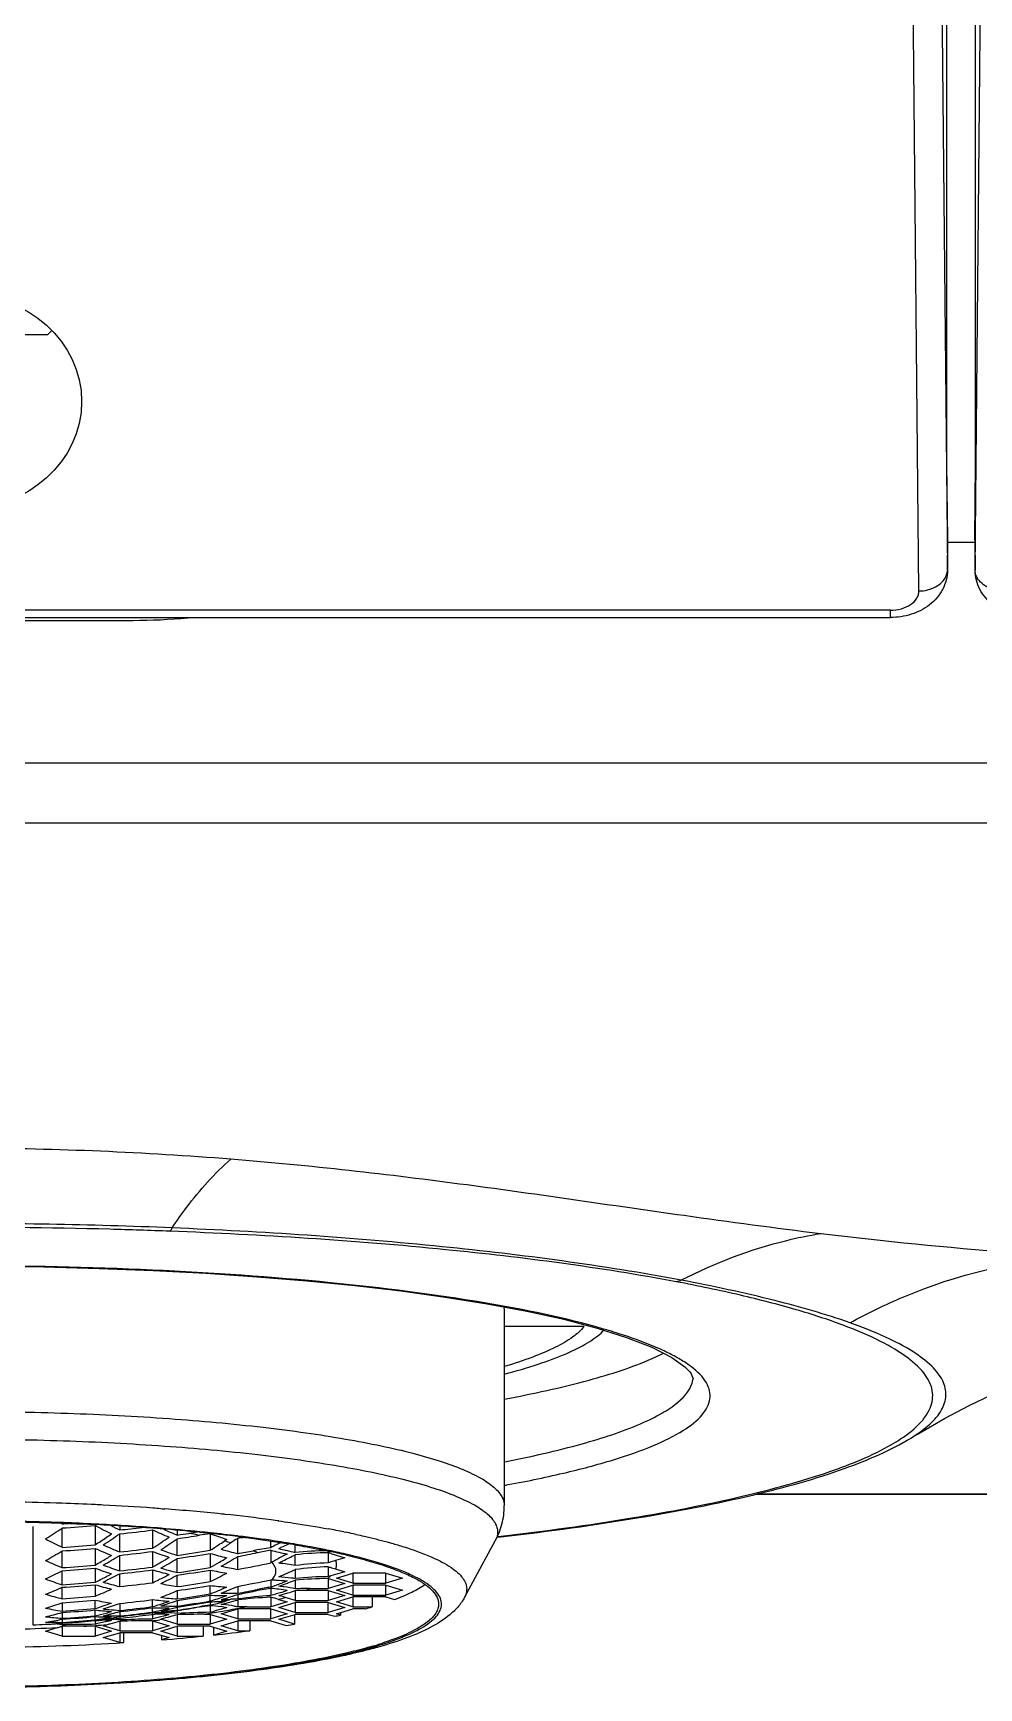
# Model space of a CAD drawing. Header units: millimetres. Extents: x 15137 to 17513, y -10160 to -6800.
# Drawn here: x 16156.84 to 16173.4, y -8841.85 to -8812.88 of the extents above; entities that cross this region are included whole.
import ezdxf

# ---------------------------------------------------------------- set-up
doc = ezdxf.new("R2010")
doc.units = ezdxf.units.MM

msp = doc.modelspace()

# ---------------------------------------------------------------- linework, layer by layer
at = {"linetype": 'Continuous'}
for p, q in [((16172.844, -8820.421), (16172.844, -8790.164)), ((16173.344, -8820.421), (16173.344, -8790.164)), ((16172.618, -8798.034), (16172.853, -8822.277)), ((16173.335, -8822.277), (16173.57, -8798.034)), ((16172.353, -8822.649), (16172.118, -8798.406)), ((16157.094, -8818.164), (16154.094, -8818.164)), ((16157.094, -8818.164), (16157.171, -8818.087)), ((16172.857, -8821.755), (16172.844, -8820.421)), ((16173.331, -8821.755), (16173.344, -8820.421)), ((16172.853, -8822.285), (16172.857, -8821.755)), ((16173.331, -8821.755), (16173.335, -8822.285)), ((16172.857, -8821.793), (16173.331, -8821.793)), ((16172.853, -8822.285), (16172.853, -8822.277)), ((16172.853, -8822.285), (16172.853, -8822.285)), ((16173.335, -8822.285), (16173.335, -8822.277)), ((16173.335, -8822.285), (16173.335, -8822.285)), ((16171.853, -8822.985), (16139.335, -8822.985)), ((16139.335, -8823.114), (16171.853, -8823.114)), ((16152.594, -8823.164), (16158.594, -8823.164)), ((16171.853, -8823.114), (16171.853, -8822.985)), ((16208.344, -8825.664), (16137.846, -8825.664)), ((16056.738, -8826.706), (16219.45, -8826.706)), ((16165.094, -8835.265), (16165.094, -8838.662)), ((16166.491, -8835.525), (16165.094, -8835.525)), ((16168.397, -8836.461), (16168.397, -8836.456)), ((16169.504, -8838.46), (16179.094, -8838.46)), ((16169.526, -8838.455), (16179.094, -8838.455)), ((16159.081, -8838.715), (16159.104, -8838.716)), ((16159.082, -8838.714), (16159.105, -8838.716)), ((16159.105, -8838.716), (16159.152, -8838.719)), ((16156.844, -8840.752), (16156.844, -8839.027)), ((16157.328, -8838.968), (16157.352, -8838.981)), ((16157.352, -8838.981), (16157.352, -8838.969)), ((16157.352, -8839.392), (16157.352, -8839.054)), ((16157.929, -8839.008), (16157.929, -8839.347)), ((16157.93, -8838.994), (16157.956, -8838.995)), ((16158.36, -8839.018), (16158.36, -8839.088)), ((16158.36, -8839.474), (16158.36, -8839.156)), ((16158.937, -8839.088), (16158.937, -8839.406)), ((16159.075, -8839.068), (16159.078, -8839.068)), ((16159.075, -8839.068), (16159.078, -8839.068)), ((16159.368, -8839.093), (16159.368, -8839.178)), ((16159.76, -8839.129), (16159.782, -8839.131)), ((16159.945, -8839.153), (16159.945, -8839.444)), ((16161.149, -8838.931), (16161.19, -8838.936)), ((16162.008, -8839.068), (16162.012, -8839.069)), ((16162.008, -8839.068), (16162.012, -8839.069)), ((16162.285, -8839.122), (16162.308, -8839.126)), ((16157.929, -8839.41), (16157.929, -8839.702)), ((16159.368, -8839.534), (16159.368, -8839.241)), ((16160.427, -8839.503), (16160.427, -8839.236)), ((16160.431, -8839.204), (16160.451, -8839.206)), ((16160.436, -8839.194), (16160.432, -8839.193)), ((16160.436, -8839.194), (16160.432, -8839.193)), ((16161.004, -8839.398), (16161.004, -8839.282)), ((16161.004, -8839.444), (16161.004, -8839.664)), ((16161.426, -8839.336), (16161.416, -8839.334)), ((16161.426, -8839.336), (16161.416, -8839.334)), ((16161.435, -8839.483), (16161.435, -8839.35)), ((16164.396, -8840.269), (16164.935, -8839.279)), ((16164.97, -8839.215), (16165.083, -8839.202)), ((16164.974, -8839.204), (16165.041, -8839.196)), ((16157.352, -8839.747), (16157.352, -8839.455)), ((16158.36, -8839.804), (16158.36, -8839.533)), ((16158.937, -8839.465), (16158.937, -8839.736)), ((16159.368, -8839.835), (16159.368, -8839.588)), ((16159.945, -8839.498), (16159.945, -8839.745)), ((16160.427, -8839.778), (16160.427, -8839.552)), ((16161.435, -8839.712), (16161.435, -8839.523)), ((16162.012, -8839.488), (16162.012, -8839.663)), ((16162.012, -8839.733), (16162.012, -8839.905)), ((16162.054, -8839.5), (16162.301, -8839.575)), ((16162.301, -8839.575), (16162.138, -8839.624)), ((16157.352, -8840.047), (16157.352, -8839.801)), ((16157.929, -8839.756), (16157.929, -8840.002)), ((16158.36, -8840.079), (16158.36, -8839.853)), ((16158.937, -8839.786), (16158.937, -8840.011)), ((16159.368, -8840.08), (16159.368, -8839.879)), ((16159.945, -8839.789), (16159.945, -8839.99)), ((16161.004, -8839.962), (16161.004, -8840.088)), ((16161.293, -8839.98), (16161.196, -8840.017)), ((16161.306, -8840.016), (16161.435, -8839.969)), ((16161.435, -8839.781), (16161.435, -8839.94)), ((16161.435, -8839.969), (16161.435, -8840.119)), ((16162.012, -8839.939), (16162, -8839.939)), ((16162.012, -8839.939), (16162.301, -8840.026)), ((16162.012, -8839.939), (16162.012, -8840.113)), ((16162.301, -8840.026), (16162.012, -8840.113)), ((16162.301, -8839.818), (16162.054, -8839.892)), ((16162.138, -8839.769), (16162.301, -8839.818)), ((16162.154, -8839.931), (16162.443, -8839.845)), ((16162.443, -8840.018), (16162.154, -8839.931)), ((16163.02, -8839.845), (16162.443, -8839.845)), ((16162.443, -8839.845), (16162.443, -8840.018)), ((16162.443, -8840.018), (16163.02, -8840.018)), ((16163.02, -8839.845), (16163.309, -8839.931)), ((16163.02, -8840.018), (16163.02, -8839.845)), ((16163.309, -8839.931), (16163.02, -8840.018)), ((16157.352, -8840.292), (16157.352, -8840.092)), ((16157.929, -8840.047), (16157.929, -8840.247)), ((16157.929, -8840.463), (16157.929, -8840.316)), ((16158.937, -8840.43), (16158.937, -8840.308)), ((16159.368, -8840.149), (16159.368, -8840.296)), ((16159.945, -8840.206), (16159.945, -8840.059)), ((16159.945, -8840.332), (16159.945, -8840.231)), ((16160.17, -8840.301), (16160.138, -8840.311)), ((16160.202, -8840.247), (16160.234, -8840.236)), ((16160.427, -8840.075), (16160.427, -8840.196)), ((16160.427, -8840.216), (16160.427, -8840.297)), ((16160.437, -8840.295), (16160.427, -8840.297)), ((16160.427, -8840.314), (16160.427, -8840.436)), ((16161.004, -8840.112), (16161.004, -8840.238)), ((16161.004, -8840.267), (16161.004, -8840.435)), ((16161.143, -8840.303), (16161.293, -8840.348)), ((16161.146, -8840.238), (16161.306, -8840.19)), ((16161.293, -8840.149), (16161.196, -8840.18)), ((16161.435, -8840.321), (16161.261, -8840.269)), ((16161.435, -8840.15), (16161.435, -8840.321)), ((16162.012, -8840.148), (16161.614, -8840.148)), ((16161.696, -8840.113), (16162.012, -8840.113)), ((16162.012, -8840.148), (16162.301, -8840.235)), ((16162.012, -8840.148), (16162.012, -8840.321)), ((16162.301, -8840.235), (16162.012, -8840.321)), ((16162.154, -8840.14), (16162.443, -8840.053)), ((16162.443, -8840.227), (16162.154, -8840.14)), ((16162.154, -8840.348), (16162.443, -8840.261)), ((16163.02, -8840.053), (16162.443, -8840.053)), ((16162.443, -8840.053), (16162.443, -8840.227)), ((16162.443, -8840.227), (16163.02, -8840.227)), ((16163.02, -8840.261), (16162.443, -8840.261)), ((16162.443, -8840.261), (16162.443, -8840.435)), ((16162.779, -8840.261), (16162.779, -8840.435)), ((16163.02, -8840.053), (16163.309, -8840.14)), ((16163.02, -8840.227), (16163.02, -8840.053)), ((16163.309, -8840.14), (16163.02, -8840.227)), ((16163.02, -8840.261), (16163.169, -8840.306)), ((16164.396, -8840.269), (16164.396, -8840.269)), ((16157.352, -8840.361), (16157.352, -8840.508)), ((16157.352, -8840.533), (16157.352, -8840.635)), ((16157.929, -8840.59), (16157.929, -8840.488)), ((16157.929, -8840.661), (16157.929, -8840.605)), ((16158.36, -8840.375), (16158.36, -8840.497)), ((16158.36, -8840.517), (16158.36, -8840.593)), ((16158.36, -8840.593), (16158.368, -8840.592)), ((16158.36, -8840.604), (16158.36, -8840.633)), ((16158.873, -8840.573), (16158.937, -8840.565)), ((16158.937, -8840.526), (16158.937, -8840.45)), ((16158.937, -8840.526), (16158.954, -8840.522)), ((16158.937, -8840.565), (16158.937, -8840.536)), ((16158.937, -8840.565), (16158.969, -8840.56)), ((16158.937, -8840.567), (16158.937, -8840.646)), ((16159.154, -8840.535), (16159.127, -8840.54)), ((16159.194, -8840.523), (16159.226, -8840.517)), ((16159.226, -8840.517), (16159.194, -8840.52)), ((16159.226, -8840.573), (16159.194, -8840.581)), ((16159.368, -8840.321), (16159.368, -8840.422)), ((16159.368, -8840.437), (16159.368, -8840.492)), ((16159.368, -8840.492), (16159.376, -8840.49)), ((16159.377, -8840.497), (16159.368, -8840.498)), ((16159.368, -8840.498), (16159.368, -8840.55)), ((16159.368, -8840.573), (16159.368, -8840.738)), ((16159.945, -8840.565), (16159.837, -8840.565)), ((16159.945, -8840.347), (16159.945, -8840.404)), ((16159.958, -8840.401), (16159.945, -8840.404)), ((16159.945, -8840.416), (16159.945, -8840.53)), ((16159.945, -8840.565), (16160.234, -8840.651)), ((16159.945, -8840.565), (16159.945, -8840.738)), ((16160.138, -8840.392), (16160.202, -8840.375)), ((16160.138, -8840.557), (16160.427, -8840.47)), ((16160.427, -8840.643), (16160.138, -8840.557)), ((16160.234, -8840.33), (16160.202, -8840.338)), ((16160.202, -8840.375), (16160.266, -8840.358)), ((16161.004, -8840.47), (16160.427, -8840.47)), ((16160.427, -8840.47), (16160.427, -8840.643)), ((16160.584, -8840.435), (16161.004, -8840.435)), ((16161.293, -8840.348), (16161.004, -8840.435)), ((16161.004, -8840.47), (16161.293, -8840.557)), ((16161.004, -8840.643), (16161.004, -8840.47)), ((16161.293, -8840.557), (16161.004, -8840.643)), ((16161.146, -8840.443), (16161.435, -8840.356)), ((16161.435, -8840.53), (16161.146, -8840.443)), ((16161.146, -8840.651), (16161.435, -8840.565)), ((16161.423, -8840.568), (16161.423, -8840.735)), ((16161.435, -8840.321), (16162.012, -8840.321)), ((16162.012, -8840.356), (16161.435, -8840.356)), ((16161.435, -8840.356), (16161.435, -8840.53)), ((16161.435, -8840.53), (16162.012, -8840.53)), ((16162.012, -8840.565), (16161.435, -8840.565)), ((16162.012, -8840.356), (16162.301, -8840.443)), ((16162.012, -8840.53), (16162.012, -8840.356)), ((16162.301, -8840.443), (16162.012, -8840.53)), ((16162.012, -8840.565), (16162.127, -8840.599)), ((16162.443, -8840.435), (16162.154, -8840.348)), ((16162.154, -8840.557), (16162.443, -8840.47)), ((16162.224, -8840.578), (16162.154, -8840.557)), ((16162.224, -8840.535), (16162.224, -8840.578)), ((16162.443, -8840.435), (16162.779, -8840.435)), ((16162.657, -8840.47), (16162.443, -8840.47)), ((16157.063, -8840.86), (16157.272, -8840.797)), ((16157.352, -8840.947), (16157.063, -8840.86)), ((16157.352, -8840.65), (16157.352, -8840.706)), ((16157.352, -8840.706), (16157.356, -8840.705)), ((16157.356, -8840.712), (16157.352, -8840.712)), ((16157.352, -8840.712), (16157.352, -8840.747)), ((16157.352, -8840.721), (16157.416, -8840.716)), ((16157.416, -8840.746), (16157.352, -8840.747)), ((16157.352, -8840.774), (16157.352, -8840.947)), ((16157.929, -8840.773), (16157.729, -8840.773)), ((16157.865, -8840.681), (16157.929, -8840.675)), ((16157.929, -8840.661), (16157.961, -8840.656)), ((16157.929, -8840.667), (16157.929, -8840.74)), ((16157.929, -8840.675), (16157.961, -8840.673)), ((16157.947, -8840.735), (16157.929, -8840.74)), ((16157.929, -8840.773), (16158.218, -8840.86)), ((16157.929, -8840.773), (16157.929, -8840.947)), ((16158.218, -8840.86), (16157.929, -8840.947)), ((16157.961, -8840.673), (16157.993, -8840.67)), ((16158.067, -8840.664), (16158.09, -8840.662)), ((16158.071, -8840.765), (16158.134, -8840.746)), ((16158.36, -8840.852), (16158.071, -8840.765)), ((16158.071, -8840.973), (16158.36, -8840.886)), ((16158.09, -8840.662), (16158.122, -8840.659)), ((16158.122, -8840.692), (16158.106, -8840.696)), ((16158.122, -8840.692), (16158.106, -8840.696)), ((16158.36, -8840.633), (16158.424, -8840.626)), ((16158.36, -8840.637), (16158.36, -8840.663)), ((16158.424, -8840.66), (16158.36, -8840.663)), ((16158.36, -8840.685), (16158.36, -8840.852)), ((16158.36, -8840.852), (16158.937, -8840.852)), ((16158.937, -8840.886), (16158.36, -8840.886)), ((16158.36, -8840.886), (16158.36, -8841.06)), ((16158.429, -8840.886), (16158.429, -8841.06)), ((16158.937, -8840.678), (16158.916, -8840.678)), ((16158.937, -8840.678), (16159.226, -8840.765)), ((16158.937, -8840.678), (16158.937, -8840.852)), ((16159.226, -8840.765), (16158.937, -8840.852)), ((16158.937, -8840.886), (16159.226, -8840.973)), ((16159.102, -8840.658), (16159.061, -8840.663)), ((16159.079, -8840.86), (16159.368, -8840.773)), ((16159.368, -8840.947), (16159.079, -8840.86)), ((16159.368, -8840.738), (16159.102, -8840.658)), ((16159.368, -8840.738), (16159.945, -8840.738)), ((16159.945, -8840.773), (16159.368, -8840.773)), ((16159.368, -8840.773), (16159.368, -8840.947)), ((16159.823, -8840.773), (16159.823, -8840.947)), ((16160.234, -8840.651), (16159.945, -8840.738)), ((16159.945, -8840.773), (16160.234, -8840.86)), ((16160.011, -8840.927), (16160.011, -8840.793)), ((16160.234, -8840.86), (16160.011, -8840.927)), ((16160.138, -8840.765), (16160.427, -8840.678)), ((16160.427, -8840.852), (16160.138, -8840.765)), ((16160.427, -8840.643), (16161.004, -8840.643)), ((16161.004, -8840.678), (16160.427, -8840.678)), ((16160.427, -8840.678), (16160.427, -8840.852)), ((16160.427, -8840.852), (16160.638, -8840.852)), ((16160.638, -8840.678), (16160.638, -8840.852)), ((16161.004, -8840.678), (16161.273, -8840.759)), ((16161.423, -8840.735), (16161.146, -8840.651)), ((16157.352, -8840.947), (16157.929, -8840.947)), ((16158.36, -8841.06), (16158.071, -8840.973)), ((16158.36, -8841.06), (16158.429, -8841.06)), ((16159.095, -8841.013), (16159.095, -8840.934)), ((16159.226, -8840.973), (16159.095, -8841.013)), ((16159.368, -8840.947), (16159.823, -8840.947)), ((16162.905, -8841.133), (16162.904, -8841.133)), ((16162.324, -8841.244), (16162.319, -8841.245)), ((16162.324, -8841.244), (16162.319, -8841.245))]:
    msp.add_line(p, q, dxfattribs=at)
for points in [[(16155.594, -8834.469), (16156.042, -8834.47), (16157.03, -8834.483), (16158.001, -8834.508), (16158.947, -8834.545), (16159.867, -8834.594), (16160.764, -8834.654), (16161.635, -8834.726), (16162.474, -8834.81), (16163.285, -8834.904), (16164.061, -8835.011), (16164.795, -8835.129), (16165.488, -8835.258), (16166.133, -8835.4), (16166.718, -8835.553), (16167.235, -8835.716), (16167.676, -8835.889), (16168.025, -8836.067), (16168.257, -8836.233), (16168.341, -8836.32)], [(16172.218, -8837.477), (16172.337, -8837.403), (16172.798, -8837.138), (16173.23, -8836.91), (16173.625, -8836.721), (16173.982, -8836.563), (16174.311, -8836.43), (16174.611, -8836.319), (16174.877, -8836.228), (16175.112, -8836.154), (16175.313, -8836.096), (16175.478, -8836.053), (16175.602, -8836.023), (16175.681, -8836.005), (16175.714, -8835.998), (16175.714, -8835.998)], [(16168.341, -8836.32), (16168.367, -8836.354), (16168.398, -8836.44), (16168.397, -8836.456)]]:
    msp.add_lwpolyline(points, dxfattribs=at)
for centre, radius, start, end in [((16172.581, -8822.275), 0.272, 357.9047, 359.5488), ((16173.608, -8822.275), 0.273, 180.4511, 182.0938), ((16158.594, -8813.164), 10, 270, 275.4883), ((16155.601, -8923.355), 89.631, 87.64996, 90.39971), ((16166.172, -8834.949), 0.925, 314.0911, 316.1206), ((16163.732, -8846.277), 11.147, 73.2295, 73.8479), ((16163.951, -8845.552), 10.39, 72.7461, 73.2279), ((16155.597, -8888.868), 50.278, 87.9979, 89.9103), ((16155.692, -8885.777), 47.186, 87.2814, 87.9829), ((16155.769, -8884.099), 45.506, 87.1006, 87.2774), ((16155.88, -8881.965), 43.369, 85.9504, 87.1052), ((16156.098, -8878.732), 40.128, 85.7355, 85.9347), ((16156.376, -8875.163), 36.549, 84.0869, 85.6454), ((16156.772, -8871.15), 32.517, 83.9354, 84.0511), ((16157.086, -8868.258), 29.608, 82.3817, 83.9489), ((16151.141, -8830.039), 10.947, 302.7499, 304.5651), ((16155.594, -8813.072), 25.969, 273.8811, 274.137), ((16155.594, -8813.106), 26.007, 273.8753, 275.1512), ((16162.167, -8831.04), 9.025, 241.995, 244.0516), ((16155.938, -8878.921), 39.986, 85.6571, 87.1432), ((16155.888, -8879.474), 40.532, 85.6804, 87.0748), ((16151.996, -8830.122), 10.969, 303.3607, 304.5576), ((16152.116, -8830.123), 10.981, 302.8423, 304.6539), ((16162.331, -8831.012), 8.999, 242.7019, 243.817), ((16155.595, -8813.173), 26.062, 276.09, 276.9474), ((16155.595, -8813.207), 26.096, 276.082, 277.3584), ((16162.393, -8831.518), 8.322, 245.4645, 247.6312), ((16156.151, -8875.786), 36.835, 85.4472, 85.6567), ((16156.147, -8876.101), 37.159, 85.4724, 85.6481), ((16156.338, -8873.476), 34.517, 84.311, 85.4474), ((16156.403, -8873.008), 34.055, 84.3393, 85.4909), ((16162.537, -8831.439), 8.362, 245.9326, 246.9343), ((16162.477, -8831.58), 8.209, 246.9349, 247.7462), ((16155.597, -8813.294), 26.157, 278.2902, 278.7438), ((16161.234, -8849.945), 10.924, 97.9585, 98.748), ((16157.779, -8849.032), 10.046, 78.6586, 79.7144), ((16161.291, -8848.726), 9.667, 98.0001, 99.1434), ((16156.667, -8870.314), 31.348, 83.9918, 84.3345), ((16156.666, -8870.084), 31.109, 83.946, 84.2517), ((16163.325, -8829.821), 9.925, 250.0938, 251.8566), ((16156.846, -8868.394), 29.409, 83.365, 83.9464), ((16156.965, -8867.551), 28.569, 83.0312, 84.0068), ((16157.643, -8863.942), 25.256, 82.0203, 82.3373), ((16159.053, -8855.223), 16.423, 78.6476, 79.6173), ((16159.446, -8853.246), 14.407, 77.9799, 78.5439), ((16159.629, -8852.384), 13.526, 77.7558, 77.9747), ((16161.344, -8831.172), 9.138, 242.0648, 244.0948), ((16155.594, -8813.275), 26.177, 273.8501, 275.1177), ((16155.594, -8813.308), 26.206, 273.8458, 275.112), ((16152.132, -8830.327), 10.723, 302.7312, 303.3599), ((16161.355, -8831.805), 8.341, 245.7527, 247.9098), ((16161.566, -8831.673), 8.433, 245.5233, 247.6606), ((16155.595, -8813.376), 26.243, 276.0476, 277.3167), ((16153.035, -8830.266), 10.88, 302.8508, 304.6795), ((16153.191, -8830.248), 10.911, 302.6645, 304.4841), ((16161.81, -8832.116), 7.81, 249.536, 250.8743), ((16155.597, -8813.329), 26.185, 278.2809, 279.1368), ((16155.597, -8813.5), 26.306, 278.2424, 279.5152), ((16154.162, -8830.434), 10.707, 302.6963, 303.6139), ((16154.032, -8830.238), 10.942, 303.6129, 304.2523), ((16154.286, -8830.373), 10.778, 302.8869, 303.9492), ((16162.196, -8832.477), 7.245, 253.5008, 255.8679), ((16161.709, -8841.513), 2.699, 123.1378, 124.2557), ((16158.713, -8844.878), 5.788, 75.0819, 75.2155), ((16158.853, -8844.363), 5.254, 73.9579, 75.1032), ((16157.064, -8866.496), 27.499, 82.9678, 83.3601), ((16161.828, -8841.575), 2.727, 120.9315, 123.9671), ((16161.462, -8846.523), 7.36, 97.1003, 98.0844), ((16161.85, -8845.287), 5.949, 98.1785, 101.1654), ((16161.908, -8845.147), 5.774, 99.0091, 101.3249), ((16162.473, -8842.122), 3.094, 116.0968, 118.3411), ((16162.353, -8841.88), 2.824, 114.4649, 116.083), ((16166.577, -8817.485), 22.591, 256.0894, 256.4227), ((16174.312, -8785.409), 55.586, 256.434, 256.6047), ((16158.215, -8858.306), 19.228, 80.5531, 80.816), ((16158.236, -8858.382), 19.312, 80.5221, 80.912), ((16158.312, -8857.725), 18.639, 80.3855, 80.5526), ((16159.28, -8852.731), 13.565, 78.1524, 78.3396), ((16164.583, -8839.087), 0.401, 331.4533, 333.6048), ((16152.164, -8830.901), 10.004, 299.3228, 301.2374), ((16160.523, -8831.928), 8.438, 245.7961, 247.9278), ((16155.594, -8813.478), 26.328, 273.828, 275.0883), ((16153.127, -8831.15), 9.808, 299.3159, 300.0354), ((16153.018, -8830.961), 10.026, 300.0359, 301.2424), ((16153.144, -8830.969), 10.028, 299.4339, 301.3461), ((16160.825, -8832.36), 7.841, 249.4403, 251.6774), ((16155.595, -8813.41), 26.268, 276.0419, 277.3098), ((16155.595, -8813.581), 26.368, 276.0189, 277.2819), ((16161.661, -8832.215), 7.745, 249.4106, 251.6756), ((16154.054, -8831.088), 9.932, 299.4496, 301.3808), ((16154.214, -8831.069), 9.957, 299.2531, 301.1755), ((16161.759, -8832.261), 7.656, 250.8757, 251.8002), ((16155.597, -8813.534), 26.325, 278.2362, 279.508), ((16161.973, -8832.588), 7.201, 253.6444, 256.0242), ((16155.16, -8831.213), 9.782, 299.2877, 300.3713), ((16155.036, -8831.002), 10.027, 300.3704, 301.2231), ((16155.227, -8831.042), 9.973, 299.4992, 301.4234), ((16161.591, -8833.007), 6.87, 257.7929, 260.2455), ((16155.599, -8813.608), 26.341, 280.5595, 281.1612), ((16155.6, -8813.643), 26.355, 280.5534, 281.3231), ((16155.6, -8813.816), 26.407, 280.532, 281.8089), ((16159.968, -8841.149), 1.848, 64.1453, 66.7357), ((16163.873, -8844.647), 5.75, 118.6839, 119.7022), ((16163.329, -8843.642), 4.607, 116.2296, 118.7475), ((16162.001, -8844.811), 5.358, 90.1587, 96.0693), ((16162.042, -8844.772), 5.284, 90.3209, 96.5958), ((16162.149, -8844.747), 5.085, 91.5406, 98.0724), ((16162.149, -8844.816), 5.085, 91.5406, 98.0724), ((16158.341, -8851.808), 12.855, 73.2123, 73.4067), ((16159.322, -8852.349), 13.169, 77.9916, 78.1811), ((16161.658, -8839.898), 0.561, 45.1601, 46.7099), ((16159.435, -8851.822), 12.63, 77.5901, 77.9931), ((16159.396, -8852.181), 13.003, 77.7565, 78.1539), ((16159.532, -8851.379), 12.176, 77.4739, 77.5883), ((16159.65, -8851.019), 11.813, 76.9506, 77.7662), ((16159.661, -8850.802), 11.584, 76.7601, 77.4767), ((16153.082, -8831.679), 9.176, 295.7178, 297.736), ((16159.785, -8832.589), 7.845, 249.6975, 251.93), ((16155.594, -8813.513), 26.347, 273.8252, 275.0845), ((16155.594, -8813.684), 26.422, 273.8144, 275.0702), ((16160.626, -8832.476), 7.763, 249.676, 251.932), ((16154.018, -8831.881), 9.015, 295.7178, 296.627), ((16153.922, -8831.691), 9.227, 296.6279, 297.7469), ((16154.066, -8831.73), 9.188, 295.8416, 297.8594), ((16160.156, -8832.951), 7.351, 253.5214, 255.8545), ((16155.595, -8813.615), 26.384, 276.0154, 277.2777), ((16155.595, -8813.787), 26.436, 276.0033, 277.2631), ((16161.001, -8832.813), 7.272, 253.5159, 255.8744), ((16155.013, -8831.913), 9, 295.856, 296.6276), ((16154.917, -8831.722), 9.213, 296.6295, 297.8887), ((16161.146, -8832.71), 7.343, 253.6507, 254.6913), ((16155.133, -8831.807), 9.116, 295.6504, 297.6809), ((16160.527, -8833.265), 6.913, 257.9139, 260.3505), ((16161.113, -8832.831), 7.217, 254.6907, 256.0065), ((16155.597, -8813.706), 26.4, 278.2129, 279.4811), ((16155.597, -8813.74), 26.41, 278.2097, 279.4774), ((16155.597, -8813.913), 26.437, 278.2012, 279.4675), ((16161.375, -8833.103), 6.837, 257.9359, 260.399), ((16156.041, -8831.87), 9.01, 295.6823, 297.7374), ((16155.6, -8814.113), 26.407, 280.532, 281.8089), ((16154.455, -8822.187), 19.062, 290.0945, 290.7098), ((16152.286, -8815.051), 26.545, 289.4974, 289.8636), ((16162.042, -8845.189), 5.284, 90.3205, 96.5954), ((16162.001, -8845.296), 5.357, 90.0088, 96.0699), ((16165.756, -8852.237), 12.888, 106.6939, 106.888), ((16153.905, -8832.369), 8.457, 291.9261, 294.0507), ((16159.119, -8833.154), 7.353, 253.7694, 256.0991), ((16155.594, -8813.718), 26.432, 273.8129, 275.0682), ((16155.594, -8813.891), 26.459, 273.809, 275.063), ((16155.594, -8813.961), 26.459, 273.809, 275.063), ((16159.967, -8833.049), 7.288, 253.7644, 256.1148), ((16154.8, -8832.473), 8.38, 291.9289, 294.0732), ((16159.269, -8833.593), 6.856, 258.7354, 261.1856), ((16155.595, -8814.084), 26.436, 276.0033, 277.2631), ((16159.701, -8833.783), 6.569, 263.3265, 265.8556), ((16156.089, -8832.554), 8.273, 291.1912, 293.3518), ((16159.874, -8833.737), 6.578, 263.0634, 265.5905), ((16155.597, -8813.982), 26.437, 278.2012, 279.4675), ((16155.597, -8814.157), 26.41, 278.2097, 279.4774), ((16155.597, -8814.192), 26.4, 278.2129, 279.4811), ((16160.73, -8833.563), 6.544, 263.1118, 265.6517), ((16157, -8832.617), 8.141, 291.2082, 292.6687), ((16160.205, -8833.858), 6.378, 267.6669, 270.2608), ((16157.722, -8833.119), 7.548, 287.1351, 289.1852), ((16157.191, -8832.547), 8.194, 291.0811, 293.2609), ((16156.932, -8832.453), 8.318, 292.6662, 293.386), ((16160.367, -8833.832), 6.364, 267.9326, 270.532), ((16159.854, -8834.003), 6.314, 272.5794, 273.2534), ((16157.953, -8833.158), 7.479, 287.2424, 287.8624), ((16158.802, -8835.068), 5.445, 284.7763, 286.0237), ((16159.855, -8834.029), 6.288, 273.2505, 274.0961), ((16157.913, -8833.034), 7.609, 287.8648, 289.2902), ((16157.048, -8828.268), 12.511, 284.9058, 285.6679), ((16160.421, -8841.927), 1.63, 89.8185, 94.106), ((16155.6, -8814.287), 26.355, 280.5534, 281.3231), ((16155.599, -8814.321), 26.341, 280.5595, 281.1612), ((16161.312, -8847.602), 7.342, 92.4028, 96.9248), ((16161.428, -8847.318), 7.092, 93.43, 98.0307), ((16161.85, -8846.001), 5.949, 98.179, 101.1659), ((16159.936, -8838.395), 1.926, 293.3168, 295.8029), ((16161.908, -8845.791), 5.774, 99.0085, 101.3243), ((16160.87, -8842.267), 2.159, 78.7136, 86.4433), ((16160.62, -8842.04), 1.814, 73.2449, 77.7749), ((16159.594, -8834.677), 5.835, 285.3923, 286.6001), ((16160.924, -8842.432), 2.369, 82.3004, 84.6306), ((16160.718, -8842.07), 1.881, 76.498, 76.8578), ((16160.714, -8842.088), 1.9, 73.2557, 76.4917), ((16160.94, -8842.32), 2.256, 77.3334, 82.3139), ((16161.697, -8846.028), 5.915, 90.0034, 92.5405), ((16161.614, -8846.215), 6.067, 90.0021, 91.696), ((16160.635, -8837.707), 2.629, 291.8562, 293.8067), ((16154.764, -8833.056), 7.751, 287.26, 289.509), ((16158.412, -8833.688), 6.902, 258.7291, 261.1629), ((16155.425, -8833.541), 7.253, 283.0521, 285.4049), ((16157.852, -8834.045), 6.608, 263.1454, 265.6605), ((16155.594, -8814.135), 26.432, 273.8129, 275.0682), ((16155.594, -8814.17), 26.422, 273.8144, 275.0702), ((16155.594, -8814.346), 26.347, 273.8252, 275.0845), ((16155.594, -8814.381), 26.328, 273.828, 275.0883), ((16155.659, -8833.155), 7.653, 287.254, 288.7692), ((16158.719, -8833.9), 6.635, 263.161, 264.2763), ((16156.314, -8833.611), 7.163, 283.03, 284.6151), ((16158.187, -8834.179), 6.431, 267.707, 269.4231), ((16158.713, -8833.965), 6.57, 264.2759, 265.6792), ((16155.822, -8833.118), 7.688, 287.014, 289.2781), ((16158.845, -8833.882), 6.633, 263.2995, 264.1363), ((16156.504, -8833.672), 7.093, 282.7648, 283.563), ((16158.313, -8834.155), 6.439, 267.8489, 268.7065), ((16155.612, -8833.014), 7.801, 288.7669, 289.5149), ((16156.284, -8833.495), 7.283, 284.613, 285.3969), ((16158.839, -8833.946), 6.568, 264.135, 265.8197), ((16156.49, -8833.612), 7.154, 283.5626, 284.0507), ((16158.312, -8834.193), 6.401, 268.7058, 270.4277), ((16157.084, -8833.921), 6.803, 279.1608, 280.8069), ((16156.47, -8833.535), 7.234, 284.0519, 285.1427), ((16155.595, -8814.259), 26.384, 276.0154, 277.2777), ((16155.595, -8814.294), 26.368, 276.0189, 277.2819), ((16155.595, -8814.506), 26.243, 276.0476, 277.3167), ((16155.595, -8814.471), 26.268, 276.0596, 277.3098), ((16155.595, -8814.685), 26.095, 276.2238, 277.2166), ((16156.721, -8833.183), 7.579, 287.0078, 288.5358), ((16159.174, -8834.054), 6.4, 267.8778, 270.4627), ((16158.659, -8834.217), 6.325, 272.5237, 274.2714), ((16161.019, -8848.359), 7.989, 103.6749, 105.1015), ((16157.373, -8833.607), 7.094, 282.8805, 284.3428), ((16157.976, -8833.951), 6.684, 278.5479, 279.3827), ((16159.052, -8841.796), 1.234, 92.3688, 93.8531), ((16159.052, -8841.803), 1.242, 89.4118, 92.3668), ((16159.052, -8841.816), 1.255, 86.4748, 89.4102), ((16157.968, -8833.903), 6.733, 279.3823, 279.9362), ((16156.85, -8833.182), 7.57, 287.1317, 288.3775), ((16159.347, -8833.992), 6.43, 267.6113, 268.4702), ((16157.509, -8833.633), 7.054, 282.8674, 283.6703), ((16158.831, -8834.185), 6.33, 272.2499, 273.1231), ((16159.21, -8841.786), 1.246, 93.0793, 96.0241), ((16161.262, -8848.131), 7.791, 105.0398, 106.2662), ((16156.988, -8825.831), 14.863, 278.1473, 278.2752), ((16159.051, -8841.84), 1.279, 83.5755, 86.4716), ((16156.674, -8833.044), 7.725, 288.5334, 289.2877), ((16157.345, -8833.499), 7.205, 284.3412, 285.1325), ((16158.66, -8834.227), 6.315, 274.2718, 274.855), ((16157.961, -8833.863), 6.773, 279.9362, 280.4878), ((16161.651, -8850.93), 10.636, 103.3569, 103.7117), ((16159.21, -8841.79), 1.25, 91.6121, 93.0794), ((16158.093, -8833.871), 6.748, 279.0429, 280.892), ((16159.21, -8841.819), 1.279, 82.9062, 91.5628), ((16159.346, -8834.031), 6.39, 268.4694, 270.1942), ((16157.481, -8833.519), 7.171, 283.6726, 285.2608), ((16158.832, -8834.197), 6.317, 273.123, 274.8716), ((16159.048, -8841.865), 1.304, 82.1513, 83.5796), ((16156.803, -8833.043), 7.717, 288.3769, 289.4123), ((16161.946, -8850.669), 10.42, 104.3228, 105.051), ((16155.597, -8814.368), 26.325, 278.2362, 279.508), ((16155.597, -8814.403), 26.306, 278.2424, 279.5152), ((16160.093, -8853.448), 12.919, 90.6538, 93.2161), ((16159.845, -8854.03), 13.466, 90.0374, 92.0314), ((16155.597, -8814.58), 26.185, 278.2982, 279.1368), ((16155.597, -8814.614), 26.157, 278.3094, 278.7438), ((16161.168, -8850.809), 10.464, 96.7091, 98.7679), ((16157.731, -8830.33), 10.303, 280.2989, 281.3283), ((16161.291, -8849.976), 9.667, 97.9992, 99.1425), ((16159.691, -8834.045), 6.307, 272.3082, 273.7942), ((16159.936, -8841.818), 1.401, 81.948, 89.6304), ((16157.603, -8830.638), 10.043, 283.5647, 283.865), ((16157.827, -8831.544), 9.11, 283.8593, 284.6918), ((16159.692, -8834.056), 6.297, 273.7945, 274.5383), ((16159.929, -8841.877), 1.461, 77.9282, 81.9695), ((16157.991, -8832.171), 8.461, 284.6973, 285.1474), ((16160.061, -8841.826), 1.437, 85.6373, 86.9279), ((16160.314, -8841.892), 1.564, 92.9288, 94.5367), ((16159.549, -8828.78), 12.097, 282.3064, 282.7766), ((16160.603, -8833.008), 7.739, 285.3907, 286.3315), ((16155.615, -8804.569), 36.266, 270.1597, 272.6175), ((16155.594, -8814.717), 26.064, 272.7489, 273.2318), ((16156.032, -8833.926), 6.853, 278.6575, 281.1075), ((16157.321, -8834.284), 6.421, 267.7008, 270.2772), ((16156.601, -8834.266), 6.49, 274.0821, 274.6496), ((16156.801, -8834.408), 6.336, 272.3704, 272.9521), ((16156.596, -8834.203), 6.553, 274.652, 276.6253), ((16156.802, -8834.415), 6.33, 272.9521, 273.5082), ((16156.802, -8834.421), 6.323, 273.5082, 274.4077), ((16157.104, -8842.094), 1.369, 82.2622, 83.6147), ((16156.802, -8834.426), 6.318, 274.4078, 274.9905), ((16157.102, -8842.108), 1.384, 80.92, 82.262), ((16157.099, -8842.125), 1.4, 79.5889, 80.9199), ((16157.748, -8902.891), 62.118, 90.01692, 90.36504), ((16155.594, -8814.559), 26.206, 273.8541, 275.112), ((16155.594, -8814.594), 26.177, 273.8593, 275.1177), ((16155.594, -8814.773), 26.007, 274.017, 275.0094), ((16158.519, -8905.394), 64.657, 90.52265, 90.97726), ((16155.895, -8810.036), 30.792, 273.4159, 274.1705), ((16157.669, -8834.336), 6.336, 272.359, 273.744), ((16158.957, -8844.532), 3.93, 103.2285, 104.8839), ((16156.914, -8833.956), 6.781, 278.8857, 280.2597), ((16157.477, -8834.214), 6.477, 274.5747, 275.2305), ((16159.024, -8844.816), 4.221, 102.5691, 103.2398), ((16157.099, -8834.009), 6.715, 278.3286, 279.1589), ((16157.795, -8834.322), 6.336, 272.5009, 273.3734), ((16157.669, -8834.345), 6.327, 273.7443, 274.1043), ((16158.07, -8841.918), 1.254, 86.189, 87.6618), ((16156.899, -8833.875), 6.863, 280.2587, 281.0765), ((16158.186, -8834.217), 6.393, 269.4241, 270.2855), ((16157.471, -8834.152), 6.539, 275.7123, 276.5609), ((16157.669, -8834.35), 6.323, 274.1042, 274.9777), ((16159.077, -8845.054), 4.465, 101.929, 102.3492), ((16158.069, -8841.938), 1.274, 83.2699, 86.1844), ((16159.112, -8845.217), 4.632, 101.5251, 101.929), ((16157.795, -8834.33), 6.329, 273.3735, 273.9556), ((16158.203, -8841.888), 1.235, 87.1971, 91.1872), ((16159.148, -8845.397), 4.815, 101.1374, 101.525), ((16155.594, -8814.717), 26.064, 275.7782, 275.7866), ((16157.796, -8834.336), 6.323, 273.9555, 275.1205), ((16158.202, -8841.913), 1.26, 84.258, 87.1966), ((16158.2, -8841.934), 1.282, 82.8088, 84.2615), ((16158.937, -8865.039), 24.361, 90.0508, 91.3573), ((16159.359, -8865.018), 24.375, 90.9908, 92.1977), ((16156.486, -8816.851), 23.951, 275.8227, 276.1733), ((16158.688, -8842.035), 1.437, 73.2486, 74.2053), ((16157.02, -8813.256), 27.832, 276.1691, 277.4693), ((16158.228, -8821.854), 19.149, 279.1518, 279.6039), ((16156.36, -8806.859), 34.263, 274.5785, 275.7999), ((16160.69, -8833.872), 7.564, 285.5368, 286.9729), ((16160.872, -8834.619), 6.779, 286.3359, 287.1577), ((16161.074, -8835.269), 6.098, 287.1495, 288.0314), ((16160.961, -8834.775), 6.62, 287.0072, 287.3204), ((16159.701, -8829.972), 11.587, 282.7231, 283.0002), ((16159.802, -8830.411), 11.137, 283.0001, 283.2846)]:
    msp.add_arc(centre, radius, start, end, dxfattribs=at)
msp.add_ellipse((16155.594, -8819.334), major_axis=(2.1, 0), ratio=0.900404, dxfattribs=at)
for points, knots in [([(16172.853, -8822.285), (16172.852, -8822.344), (16172.837, -8822.462), (16172.751, -8822.682), (16172.55, -8822.913), (16172.221, -8823.078), (16171.976, -8823.114), (16171.853, -8823.114)], [0, 0, 0, 0, 0.122947, 0.245806, 0.49113, 0.742023, 1, 1, 1, 1]), ([(16172.826, -8822.396), (16172.83, -8822.387), (16172.844, -8822.351), (16172.852, -8822.313), (16172.853, -8822.285)], [0, 0, 0, 0, 0.255384, 1, 1, 1, 1]), ([(16174.335, -8823.114), (16174.212, -8823.114), (16173.967, -8823.078), (16173.638, -8822.913), (16173.437, -8822.682), (16173.351, -8822.462), (16173.336, -8822.344), (16173.335, -8822.285)], [0, 0, 0, 0, 0.258013, 0.508896, 0.754181, 0.877037, 1, 1, 1, 1]), ([(16173.36, -8822.392), (16173.357, -8822.383), (16173.343, -8822.349), (16173.336, -8822.312), (16173.335, -8822.285)], [0, 0, 0, 0, 0.255065, 1, 1, 1, 1]), ([(16172.353, -8822.649), (16172.404, -8822.649), (16172.505, -8822.637), (16172.643, -8822.586), (16172.756, -8822.505), (16172.808, -8822.433), (16172.826, -8822.396)], [0, 0, 0, 0, 0.273152, 0.535283, 0.778278, 1, 1, 1, 1]), ([(16173.835, -8822.649), (16173.783, -8822.649), (16173.682, -8822.636), (16173.543, -8822.585), (16173.43, -8822.503), (16173.377, -8822.43), (16173.36, -8822.392)], [0, 0, 0, 0, 0.273471, 0.535786, 0.77863, 1, 1, 1, 1]), ([(16171.853, -8822.985), (16171.917, -8822.985), (16172.042, -8822.97), (16172.206, -8822.9), (16172.306, -8822.805), (16172.346, -8822.716), (16172.353, -8822.671), (16172.353, -8822.649)], [0, 0, 0, 0, 0.293191, 0.562817, 0.795452, 0.899905, 1, 1, 1, 1]), ([(16160.307, -8832.598), (16158.789, -8832.478), (16155.74, -8832.344), (16152.69, -8832.462), (16151.168, -8832.576)], [0, 0, 0, 0, 0.499549, 1, 1, 1, 1]), ([(16159.277, -8833.799), (16159.358, -8833.678), (16159.664, -8833.247), (16160.017, -8832.846), (16160.307, -8832.598)], [0, 0, 0, 0, 0.277054, 1, 1, 1, 1]), ([(16170.633, -8833.904), (16169.835, -8833.804), (16167.769, -8833.528), (16164.338, -8833.011), (16161.689, -8832.708), (16160.307, -8832.598)], [0, 0, 0, 0, 0.231972, 0.600557, 1, 1, 1, 1]), ([(16159.24, -8833.859), (16158.889, -8833.845), (16157.47, -8833.799), (16156.051, -8833.785), (16154.983, -8833.792)], [0, 0, 0, 0, 0.247447, 1, 1, 1, 1]), ([(16159.24, -8833.859), (16159.243, -8833.856), (16159.26, -8833.839), (16159.27, -8833.817), (16159.277, -8833.799)], [0, 0, 0, 0, 0.188688, 1, 1, 1, 1]), ([(16168.104, -8834.743), (16166.769, -8834.492), (16163.819, -8834.107), (16160.852, -8833.92), (16159.24, -8833.859)], [0, 0, 0, 0, 0.457127, 1, 1, 1, 1]), ([(16168.191, -8834.716), (16166.807, -8834.456), (16163.84, -8834.065), (16160.856, -8833.865), (16159.277, -8833.8)], [0, 0, 0, 0, 0.471107, 1, 1, 1, 1]), ([(16170.634, -8833.904), (16170.426, -8833.937), (16169.583, -8834.109), (16168.771, -8834.42), (16168.192, -8834.715)], [0, 0, 0, 0, 0.244275, 1, 1, 1, 1]), ([(16175.027, -8834.31), (16174.671, -8834.288), (16173.204, -8834.184), (16171.74, -8834.034), (16170.633, -8833.904)], [0, 0, 0, 0, 0.242181, 1, 1, 1, 1]), ([(16166.833, -8835.57), (16166.149, -8835.372), (16164.559, -8835.049), (16161.919, -8834.719), (16158.864, -8834.511), (16156.708, -8834.464), (16155.594, -8834.464)], [0, 0, 0, 0, 0.188846, 0.42872, 0.704912, 1, 1, 1, 1]), ([(16171.147, -8835.462), (16171.451, -8835.294), (16172.67, -8834.7), (16174.021, -8834.368), (16175.027, -8834.31)], [0, 0, 0, 0, 0.256796, 1, 1, 1, 1]), ([(16172.532, -8836.993), (16172.578, -8836.9), (16172.626, -8836.677), (16172.468, -8836.338), (16172.136, -8836.04), (16171.643, -8835.753), (16170.983, -8835.475), (16170.161, -8835.21), (16169.185, -8834.961), (16168.48, -8834.814), (16168.105, -8834.743)], [0, 0, 0, 0, 0.057973, 0.11926, 0.199055, 0.304234, 0.437113, 0.598096, 0.786501, 1, 1, 1, 1]), ([(16171.146, -8835.462), (16170.715, -8835.31), (16169.736, -8835.031), (16168.741, -8834.819), (16168.192, -8834.715)], [0, 0, 0, 0, 0.450011, 1, 1, 1, 1]), ([(16165.082, -8835.182), (16165.084, -8835.189), (16165.091, -8835.216), (16165.094, -8835.244), (16165.094, -8835.265)], [0, 0, 0, 0, 0.254595, 1, 1, 1, 1]), ([(16166.491, -8835.525), (16166.435, -8835.596), (16166.276, -8835.733), (16165.969, -8835.908), (16165.566, -8836.078), (16165.262, -8836.177), (16165.095, -8836.227)], [0, 0, 0, 0, 0.171167, 0.392905, 0.669015, 1, 1, 1, 1]), ([(16165.096, -8836.358), (16165.295, -8836.306), (16165.66, -8836.201), (16166.148, -8836.022), (16166.485, -8835.858), (16166.694, -8835.72), (16166.779, -8835.649), (16166.815, -8835.614)], [0, 0, 0, 0, 0.326632, 0.602134, 0.825867, 0.918864, 1, 1, 1, 1]), ([(16167.797, -8835.911), (16167.741, -8835.886), (16167.49, -8835.78), (16167.233, -8835.692), (16167.032, -8835.63)], [0, 0, 0, 0, 0.226805, 1, 1, 1, 1]), ([(16172.22, -8837.474), (16172.335, -8837.403), (16172.533, -8837.263), (16172.756, -8837.015), (16172.851, -8836.737), (16172.78, -8836.451), (16172.563, -8836.188), (16172.217, -8835.934), (16171.733, -8835.684), (16171.357, -8835.537), (16171.146, -8835.462)], [0, 0, 0, 0, 0.126357, 0.226315, 0.308532, 0.390165, 0.490429, 0.621795, 0.790531, 1, 1, 1, 1]), ([(16168.122, -8836.073), (16168.097, -8836.059), (16167.991, -8836.001), (16167.882, -8835.948), (16167.797, -8835.911)], [0, 0, 0, 0, 0.234366, 1, 1, 1, 1]), ([(16165.094, -8836.797), (16165.593, -8836.704), (16166.469, -8836.515), (16167.326, -8836.243), (16167.681, -8836.087)], [0, 0, 0, 0, 0.566685, 1, 1, 1, 1]), ([(16165.097, -8838.307), (16165.443, -8838.243), (16166.084, -8838.113), (16166.957, -8837.884), (16167.663, -8837.641), (16168.193, -8837.384), (16168.55, -8837.121), (16168.706, -8836.851), (16168.696, -8836.646), (16168.607, -8836.439), (16168.474, -8836.314), (16168.374, -8836.237)], [0, 0, 0, 0, 0.224697, 0.417499, 0.576432, 0.700737, 0.792008, 0.857866, 0.887632, 0.919584, 1, 1, 1, 1]), ([(16167.681, -8836.087), (16167.699, -8836.079), (16167.767, -8836.049), (16167.835, -8836.016), (16167.885, -8835.991)], [0, 0, 0, 0, 0.259089, 1, 1, 1, 1]), ([(16168.374, -8836.237), (16168.356, -8836.223), (16168.275, -8836.163), (16168.189, -8836.111), (16168.122, -8836.073)], [0, 0, 0, 0, 0.232254, 1, 1, 1, 1]), ([(16165.1, -8837.893), (16165.556, -8837.805), (16166.362, -8837.624), (16167.281, -8837.33), (16167.835, -8837.062), (16168.174, -8836.842), (16168.371, -8836.616), (16168.397, -8836.461)], [0, 0, 0, 0, 0.376641, 0.668459, 0.781281, 0.872582, 1, 1, 1, 1]), ([(16155.594, -8837.013), (16156.212, -8837.013), (16157.425, -8837.033), (16159.185, -8837.124), (16160.576, -8837.25), (16161.603, -8837.381), (16162.292, -8837.489), (16162.916, -8837.607), (16163.471, -8837.735), (16163.95, -8837.872), (16164.35, -8838.016), (16164.667, -8838.165), (16164.874, -8838.301), (16164.99, -8838.415), (16165.049, -8838.496), (16165.086, -8838.578), (16165.094, -8838.635), (16165.094, -8838.662)], [0, 0, 0, 0, 0.187627, 0.36827, 0.535233, 0.611656, 0.682439, 0.746968, 0.804705, 0.855219, 0.898203, 0.933544, 0.961448, 0.972865, 0.982843, 0.991725, 1, 1, 1, 1]), ([(16172.392, -8837.195), (16172.407, -8837.179), (16172.46, -8837.116), (16172.506, -8837.047), (16172.532, -8836.993)], [0, 0, 0, 0, 0.267615, 1, 1, 1, 1]), ([(16171.874, -8837.592), (16171.928, -8837.561), (16172.113, -8837.447), (16172.288, -8837.311), (16172.392, -8837.195)], [0, 0, 0, 0, 0.2856, 1, 1, 1, 1]), ([(16155.538, -8837.496), (16156.151, -8837.496), (16157.355, -8837.515), (16159.102, -8837.604), (16160.484, -8837.728), (16161.504, -8837.857), (16162.189, -8837.963), (16162.81, -8838.08), (16163.362, -8838.207), (16163.838, -8838.342), (16164.236, -8838.485), (16164.551, -8838.632), (16164.757, -8838.767), (16164.873, -8838.88), (16164.932, -8838.96), (16164.968, -8839.042), (16164.976, -8839.099), (16164.976, -8839.126)], [0, 0, 0, 0, 0.187364, 0.367911, 0.534901, 0.611369, 0.682208, 0.746797, 0.804596, 0.855164, 0.898194, 0.933566, 0.961483, 0.972898, 0.98287, 0.991741, 1, 1, 1, 1]), ([(16165.041, -8839.196), (16165.804, -8839.108), (16167.218, -8838.915), (16169.142, -8838.548), (16170.669, -8838.135), (16171.533, -8837.789), (16171.874, -8837.592)], [0, 0, 0, 0, 0.327075, 0.60698, 0.832696, 1, 1, 1, 1]), ([(16165.083, -8839.202), (16165.877, -8839.11), (16167.346, -8838.91), (16169.346, -8838.524), (16170.948, -8838.082), (16171.853, -8837.695), (16172.217, -8837.478)], [0, 0, 0, 0, 0.324798, 0.602687, 0.827738, 1, 1, 1, 1]), ([(16164.935, -8839.279), (16164.985, -8839.187), (16165.066, -8838.987), (16165.094, -8838.772), (16165.094, -8838.662)], [0, 0, 0, 0, 0.487861, 1, 1, 1, 1]), ([(16155.594, -8838.936), (16155.791, -8838.936), (16156.57, -8838.941), (16157.349, -8838.964), (16157.93, -8838.994)], [0, 0, 0, 0, 0.253012, 1, 1, 1, 1]), ([(16157.931, -8838.985), (16157.746, -8838.975), (16156.993, -8838.942), (16156.24, -8838.928), (16155.671, -8838.927)], [0, 0, 0, 0, 0.245791, 1, 1, 1, 1]), ([(16161.19, -8838.936), (16161.261, -8838.947), (16161.535, -8838.987), (16161.807, -8839.032), (16162.008, -8839.068)], [0, 0, 0, 0, 0.260299, 1, 1, 1, 1]), ([(16164.976, -8839.126), (16164.976, -8839.137), (16164.973, -8839.186), (16164.958, -8839.233), (16164.942, -8839.266)], [0, 0, 0, 0, 0.242093, 1, 1, 1, 1]), ([(16161.286, -8839.313), (16161.218, -8839.302), (16160.936, -8839.258), (16160.652, -8839.22), (16160.436, -8839.194)], [0, 0, 0, 0, 0.24051, 1, 1, 1, 1]), ([(16160.451, -8839.206), (16160.523, -8839.215), (16160.801, -8839.251), (16161.079, -8839.291), (16161.284, -8839.324)], [0, 0, 0, 0, 0.25928, 1, 1, 1, 1]), ([(16161.146, -8839.413), (16161.161, -8839.406), (16161.218, -8839.377), (16161.277, -8839.35), (16161.322, -8839.331)], [0, 0, 0, 0, 0.252492, 1, 1, 1, 1]), ([(16161.425, -8839.348), (16161.476, -8839.357), (16161.675, -8839.391), (16161.873, -8839.429), (16162.02, -8839.46)], [0, 0, 0, 0, 0.259932, 1, 1, 1, 1]), ([(16162.022, -8839.447), (16161.974, -8839.437), (16161.776, -8839.397), (16161.577, -8839.361), (16161.426, -8839.336)], [0, 0, 0, 0, 0.240162, 1, 1, 1, 1]), ([(16162.497, -8839.166), (16162.545, -8839.176), (16162.728, -8839.217), (16162.909, -8839.262), (16163.042, -8839.298)], [0, 0, 0, 0, 0.262613, 1, 1, 1, 1]), ([(16163.042, -8839.298), (16163.068, -8839.305), (16163.166, -8839.332), (16163.264, -8839.361), (16163.336, -8839.383)], [0, 0, 0, 0, 0.259135, 1, 1, 1, 1]), ([(16163.336, -8839.383), (16163.497, -8839.434), (16163.722, -8839.514), (16163.993, -8839.642), (16164.15, -8839.734), (16164.274, -8839.828), (16164.365, -8839.924), (16164.422, -8840.022), (16164.435, -8840.092), (16164.435, -8840.125)], [0, 0, 0, 0, 0.364534, 0.515629, 0.646186, 0.757114, 0.850309, 0.92929, 1, 1, 1, 1]), ([(16161.024, -8839.653), (16161.022, -8839.654), (16161.02, -8839.656), (16161.015, -8839.659), (16161.009, -8839.659), (16161.006, -8839.663), (16161.004, -8839.664)], [0, 0, 0, 0, 0.265088, 0.443865, 0.612998, 1, 1, 1, 1]), ([(16161.024, -8839.962), (16161.045, -8839.939), (16161.081, -8839.892), (16161.103, -8839.807), (16161.081, -8839.723), (16161.045, -8839.676), (16161.024, -8839.653)], [0, 0, 0, 0, 0.270942, 0.5, 0.729057, 1, 1, 1, 1]), ([(16161.146, -8839.667), (16161.17, -8839.654), (16161.265, -8839.604), (16161.362, -8839.556), (16161.435, -8839.523)], [0, 0, 0, 0, 0.252461, 1, 1, 1, 1]), ([(16162.005, -8839.457), (16162.009, -8839.46), (16162.021, -8839.471), (16162.034, -8839.482), (16162.043, -8839.49)], [0, 0, 0, 0, 0.257633, 1, 1, 1, 1]), ([(16162.138, -8839.624), (16162.128, -8839.627), (16162.101, -8839.635), (16162.059, -8839.647), (16162.028, -8839.658), (16162.012, -8839.663)], [0, 0, 0, 0, 0.249872, 0.623464, 1, 1, 1, 1]), ([(16162.012, -8839.733), (16162.022, -8839.736), (16162.049, -8839.742), (16162.091, -8839.756), (16162.122, -8839.764), (16162.138, -8839.769)], [0, 0, 0, 0, 0.248711, 0.624684, 1, 1, 1, 1]), ([(16162.314, -8839.525), (16162.439, -8839.554), (16162.673, -8839.614), (16163.001, -8839.713), (16163.282, -8839.816), (16163.515, -8839.922), (16163.7, -8840.031), (16163.835, -8840.143), (16163.922, -8840.26), (16163.944, -8840.346), (16163.944, -8840.386)], [0, 0, 0, 0, 0.1996, 0.377491, 0.533046, 0.666005, 0.776705, 0.866499, 0.938663, 1, 1, 1, 1]), ([(16162.932, -8841.095), (16163.025, -8841.067), (16163.197, -8841.009), (16163.433, -8840.913), (16163.629, -8840.815), (16163.785, -8840.715), (16163.9, -8840.612), (16163.973, -8840.505), (16164.002, -8840.393), (16163.98, -8840.28), (16163.911, -8840.173), (16163.802, -8840.07), (16163.651, -8839.969), (16163.46, -8839.871), (16163.229, -8839.775), (16162.847, -8839.643), (16162.537, -8839.562), (16162.317, -8839.511)], [0, 0, 0, 0, 0.087695, 0.164584, 0.230602, 0.286078, 0.331786, 0.369344, 0.40185, 0.434028, 0.470732, 0.515284, 0.569475, 0.634135, 0.709597, 0.795869, 1, 1, 1, 1]), ([(16161.004, -8839.961), (16161.006, -8839.961), (16161.008, -8839.96), (16161.013, -8839.961), (16161.017, -8839.963), (16161.021, -8839.961), (16161.024, -8839.962)], [0, 0, 0, 0, 0.246212, 0.433232, 0.632062, 1, 1, 1, 1]), ([(16161.024, -8839.962), (16161.046, -8839.962), (16161.136, -8839.966), (16161.226, -8839.973), (16161.293, -8839.98)], [0, 0, 0, 0, 0.249149, 1, 1, 1, 1]), ([(16161.435, -8839.94), (16161.411, -8839.936), (16161.315, -8839.923), (16161.218, -8839.915), (16161.146, -8839.91)], [0, 0, 0, 0, 0.251189, 1, 1, 1, 1]), ([(16162.054, -8839.892), (16162.05, -8839.896), (16162.033, -8839.913), (16162.014, -8839.928), (16162, -8839.939)], [0, 0, 0, 0, 0.239141, 1, 1, 1, 1]), ([(16161.196, -8840.18), (16161.164, -8840.19), (16161.1, -8840.208), (16161.036, -8840.229), (16161.004, -8840.238)], [0, 0, 0, 0, 0.499503, 1, 1, 1, 1]), ([(16164.396, -8840.269), (16164.364, -8840.329), (16164.287, -8840.439), (16164.094, -8840.623), (16163.797, -8840.809), (16163.378, -8840.988), (16163.071, -8841.086), (16162.904, -8841.133)], [0, 0, 0, 0, 0.115767, 0.226605, 0.452018, 0.705578, 1, 1, 1, 1]), ([(16163.169, -8840.306), (16163.273, -8840.268), (16163.457, -8840.191), (16163.632, -8840.093), (16163.704, -8840.041)], [0, 0, 0, 0, 0.553573, 1, 1, 1, 1]), ([(16164.435, -8840.125), (16164.435, -8840.149), (16164.428, -8840.2), (16164.408, -8840.246), (16164.396, -8840.269)], [0, 0, 0, 0, 0.483628, 1, 1, 1, 1]), ([(16160.584, -8840.435), (16160.526, -8840.447), (16160.278, -8840.495), (16160.028, -8840.536), (16159.837, -8840.565)], [0, 0, 0, 0, 0.235626, 1, 1, 1, 1]), ([(16160.115, -8840.481), (16160.087, -8840.49), (16160.031, -8840.507), (16159.974, -8840.522), (16159.945, -8840.53)], [0, 0, 0, 0, 0.501449, 1, 1, 1, 1]), ([(16160.427, -8840.436), (16160.405, -8840.431), (16160.321, -8840.411), (16160.235, -8840.399), (16160.17, -8840.394)], [0, 0, 0, 0, 0.2536, 1, 1, 1, 1]), ([(16160.584, -8840.435), (16160.571, -8840.435), (16160.538, -8840.436), (16160.486, -8840.435), (16160.446, -8840.436), (16160.427, -8840.436)], [0, 0, 0, 0, 0.250001, 0.625005, 1, 1, 1, 1]), ([(16163.944, -8840.386), (16163.944, -8840.412), (16163.935, -8840.468), (16163.896, -8840.548), (16163.832, -8840.627), (16163.745, -8840.704), (16163.634, -8840.78), (16163.444, -8840.886), (16163.284, -8840.953), (16163.169, -8840.996)], [0, 0, 0, 0, 0.077026, 0.160857, 0.256791, 0.368317, 0.49752, 0.64561, 1, 1, 1, 1]), ([(16157.272, -8840.797), (16157.282, -8840.794), (16157.302, -8840.789), (16157.328, -8840.78), (16157.345, -8840.776), (16157.352, -8840.774)], [0, 0, 0, 0, 0.375355, 0.7514, 1, 1, 1, 1]), ([(16158.134, -8840.746), (16158.153, -8840.74), (16158.228, -8840.718), (16158.303, -8840.699), (16158.36, -8840.685)], [0, 0, 0, 0, 0.25147, 1, 1, 1, 1]), ([(16155.594, -8841.146), (16155.835, -8841.146), (16156.78, -8841.139), (16157.726, -8841.104), (16158.429, -8841.06)], [0, 0, 0, 0, 0.254605, 1, 1, 1, 1]), ([(16162.779, -8841.124), (16162.743, -8841.135), (16162.593, -8841.178), (16162.441, -8841.216), (16162.324, -8841.244)], [0, 0, 0, 0, 0.237115, 1, 1, 1, 1]), ([(16162.905, -8841.133), (16162.859, -8841.146), (16162.667, -8841.199), (16162.474, -8841.245), (16162.326, -8841.278)], [0, 0, 0, 0, 0.237584, 1, 1, 1, 1]), ([(16162.361, -8841.25), (16162.392, -8841.243), (16162.511, -8841.214), (16162.629, -8841.183), (16162.716, -8841.159)], [0, 0, 0, 0, 0.259425, 1, 1, 1, 1]), ([(16163.169, -8840.996), (16163.153, -8841.002), (16163.084, -8841.027), (16163.015, -8841.051), (16162.962, -8841.068)], [0, 0, 0, 0, 0.240916, 1, 1, 1, 1]), ([(16162.326, -8841.278), (16162.109, -8841.327), (16161.649, -8841.417), (16160.639, -8841.574), (16159.232, -8841.723), (16157.421, -8841.83), (16156.161, -8841.853), (16155.516, -8841.852)], [0, 0, 0, 0, 0.097399, 0.205299, 0.447973, 0.717231, 1, 1, 1, 1]), ([(16155.517, -8841.844), (16156.159, -8841.845), (16157.411, -8841.823), (16159.209, -8841.716), (16160.601, -8841.567), (16161.593, -8841.411), (16162.042, -8841.322), (16162.253, -8841.275)], [0, 0, 0, 0, 0.284489, 0.554907, 0.797437, 0.904382, 1, 1, 1, 1]), ([(16162.319, -8841.245), (16162.112, -8841.294), (16161.67, -8841.385), (16160.685, -8841.546), (16159.297, -8841.699), (16157.497, -8841.811), (16156.24, -8841.836), (16155.594, -8841.836)], [0, 0, 0, 0, 0.094275, 0.200297, 0.442255, 0.713555, 1, 1, 1, 1]), ([(16162.253, -8841.275), (16162.259, -8841.277), (16162.283, -8841.283), (16162.308, -8841.282), (16162.326, -8841.278)], [0, 0, 0, 0, 0.254858, 1, 1, 1, 1])]:
    msp.add_open_spline(points, degree=3, knots=knots, dxfattribs=at)
for points in [[(16168.192, -8834.715), (16168.165, -8834.729), (16168.135, -8834.738), (16168.105, -8834.743)], [(16161.004, -8839.444), (16161.1, -8839.467), (16161.196, -8839.488), (16161.293, -8839.51)], [(16161.435, -8839.712), (16161.339, -8839.696), (16161.242, -8839.681), (16161.146, -8839.667)], [(16162.138, -8839.624), (16162.147, -8839.647), (16162.156, -8839.696), (16162.147, -8839.746), (16162.138, -8839.769)], [(16161.146, -8839.91), (16161.242, -8839.866), (16161.338, -8839.823), (16161.435, -8839.781)], [(16161.306, -8840.19), (16161.349, -8840.177), (16161.392, -8840.164), (16161.435, -8840.15)], [(16160.234, -8840.448), (16160.195, -8840.459), (16160.155, -8840.469), (16160.115, -8840.481)], [(16162.904, -8841.133), (16162.843, -8841.15), (16162.779, -8841.159), (16162.716, -8841.159)]]:
    msp.add_open_spline(points, degree=3, dxfattribs=at)

doc.saveas('drawing.dxf')
